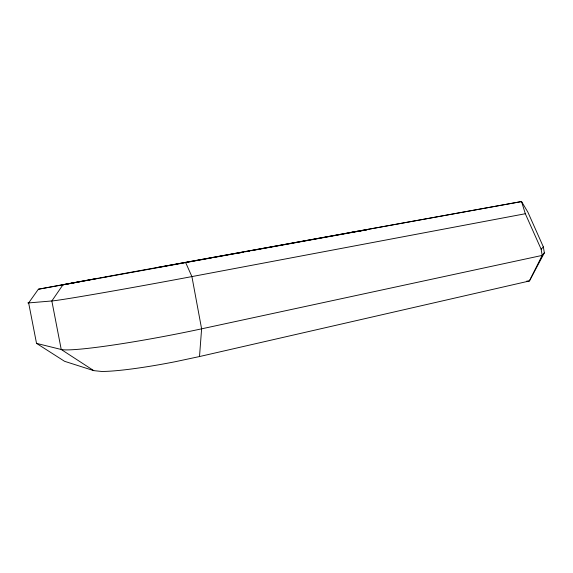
<?xml version="1.0" encoding="UTF-8"?>
<svg xmlns="http://www.w3.org/2000/svg" width="573" height="573" viewBox="0 0 573 573"><rect width="100%" height="100%" fill="white"/><g stroke="black" fill="none" stroke-linecap="round" stroke-linejoin="round"><path stroke-width="0.86" d="M28.808 302.58A91.83 1.125 -10.4 0 0 28.65 302.916L36.529 343.377L64.57 361.305L93.771 370.638L101.55 371.447A80.729 8.158 -11 0 0 175.381 361.685L199.504 356.549L201.61 328.838L191.905 276.587L185.559 262.348M106.005 276.773L521.552 201.553L527.905 212.211L543.354 246.913L544.35 252.865L529.402 280.985L199.504 356.549M107.488 276.551L63.087 284.616L51.842 300.961L61.232 349.487L93.771 370.638M63.087 284.616L38.37 289.229L28.65 302.916L51.842 300.961A108.763 1.612 -10.4 0 0 191.905 276.587L525.319 213.736L541.141 249.212L542.18 255.408L529.402 280.985L526.723 281.121M544.35 252.865L542.18 255.408L201.61 328.838A108.49 7.614 -10.8 0 1 61.232 349.487L36.529 343.377M541.141 249.212L543.354 246.913M38.37 289.229L67.105 284.079M97.002 278.464L61.354 285.089L63.897 284.631M239.013 252.951L241.133 252.557M351.084 232.423L357.502 231.248M358.82 231.256L363.755 230.353M365.402 230.052L367.042 229.752L359.164 231.184M157.826 267.405L521.552 201.553L525.319 213.736M67.965 283.921L79.167 281.895M80.893 281.587L92.131 279.538M92.976 279.388L98.234 278.435M99.652 278.192L129.878 272.705M131.21 272.476L196.152 260.708M197.828 260.407L202.412 259.583M203.988 259.29L212.082 257.829M213.665 257.542L243.726 252.099M245.337 251.791L249.878 250.981M251.468 250.68L358.003 231.406M81.194 281.515L64.742 284.48"/></g></svg>
